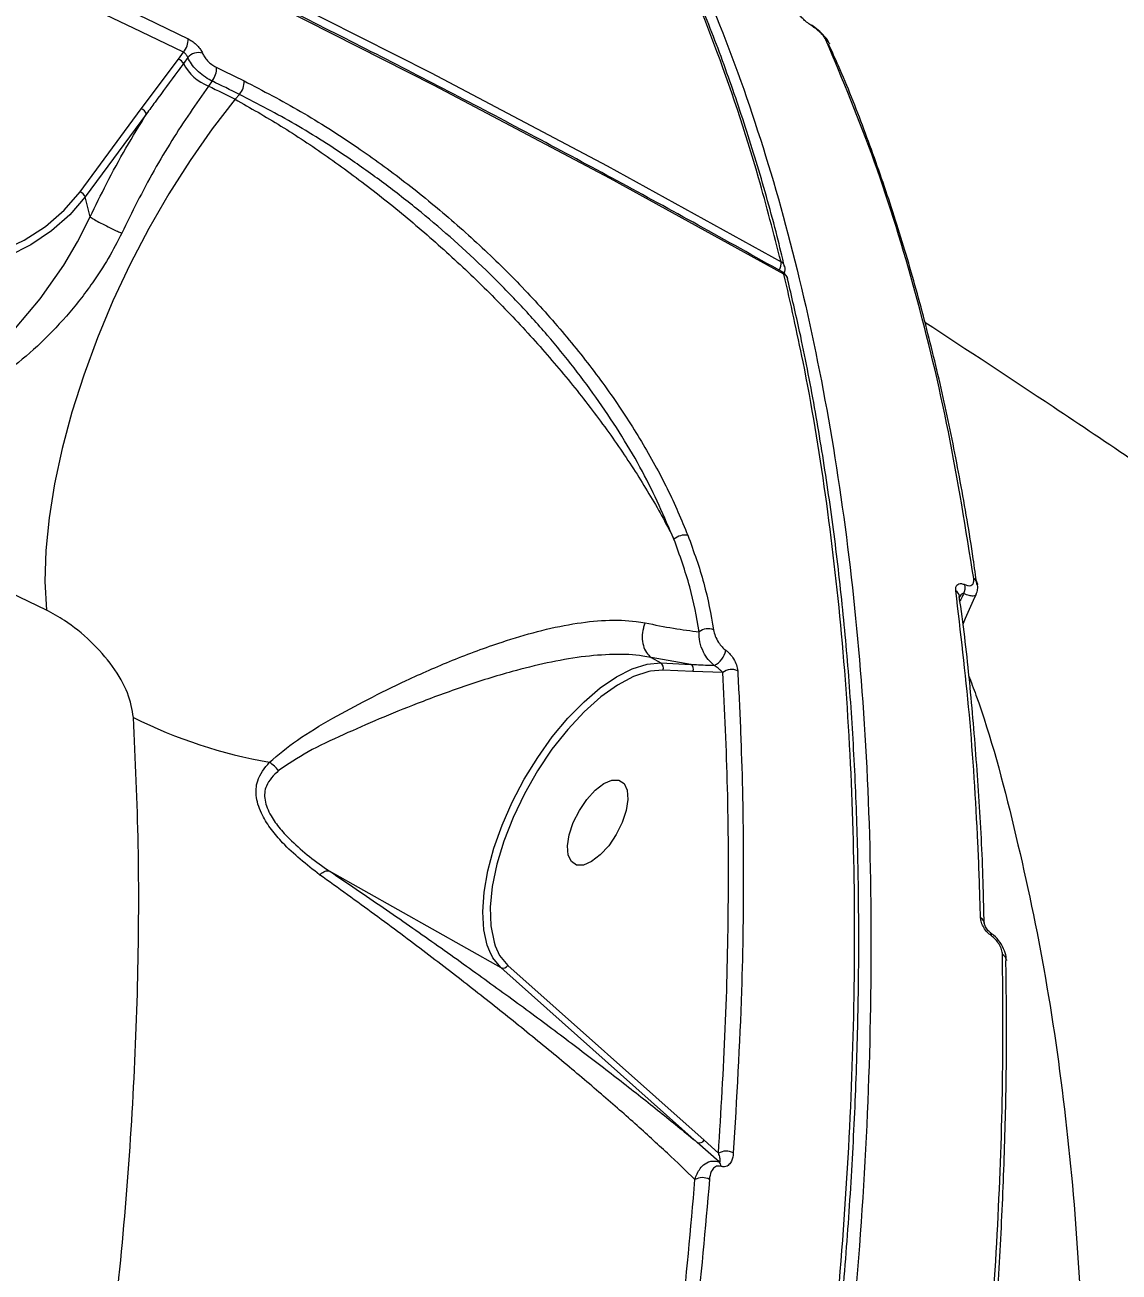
# Model space of a CAD drawing. Header units: millimetres. Extents: x -8422 to 28150, y -6982 to 5510.
# Drawn here: x 22703.4 to 22806.7, y 1606.3 to 1724 of the extents above; entities that cross this region are included whole.
import ezdxf

# ---------------------------------------------------------------- set-up
doc = ezdxf.new("R2010")
doc.units = ezdxf.units.MM
for name, color, linetype in [('DIKOM_ОБЪЕКТ', 7, 'Continuous'), ('DIKOM_РАЗМЕР_ЗОНА', 7, 'Continuous'), ('DIKOM_РАЗМЕР_ОБЪЕКТА', 7, 'Continuous')]:
    doc.layers.add(name, color=color, linetype=linetype)
doc.styles.add('style1', font='arial.ttf', dxfattribs={"width": 0.8})
doc.dimstyles.new('1-50', dxfattribs={"dimtxt": 300, "dimasz": 200, "dimexe": 100, "dimexo": 0, "dimgap": 100, "dimtad": 1, "dimdec": 0, "dimtxsty": 'style1', "dimcen": 0, "dimclrd": 7, "dimclre": 7, "dimadec": 1, "dimazin": 2, "dimtfac": 1, "dimtdec": 0, "dimtmove": 1, "dimatfit": 3, "dimfxl": 0, "dimlwd": 25, "dimlwe": 18, "dimarcsym": 0})

# ---------------------------------------------------------------- blocks, each defined once
blk = doc.blocks.new('*D15')
at = {"layer": 'Defpoints', "color": 0, "transparency": 16777216}
for p in [(19380.28, 3651.45), (27070.13, 3651.45), (15204.41, -3115.19)]:
    blk.add_point(p, dxfattribs=at)
at = {"layer": 'DIKOM_РАЗМЕР_ОБЪЕКТА', "color": 7, "lineweight": 18, "transparency": 16777216}
for p, q in [((19380.28, 3651.45), (27170.13, 3651.45)), ((15204.41, -3115.19), (27170.13, -3115.19))]:
    blk.add_line(p, q, dxfattribs=at)
at = {"layer": 'DIKOM_РАЗМЕР_ОБЪЕКТА', "color": 7, "lineweight": 25, "transparency": 16777216}
blk.add_line((27070.13, -2915.19), (27070.13, 3451.45), dxfattribs=at)
at = {"layer": 'DIKOM_РАЗМЕР_ОБЪЕКТА', "color": 7, "transparency": 16777216}
for points in [[(27036.8, 3451.45), (27103.47, 3451.45), (27070.13, 3651.45)], [(27036.8, -2915.19), (27103.47, -2915.19), (27070.13, -3115.19)]]:
    blk.add_solid(points, dxfattribs=at)
at = {"layer": 'DIKOM_РАЗМЕР_ОБЪЕКТА', "color": 0, "transparency": 16777216, "insert": (26816.96, -135.25), "char_height": 300, "attachment_point": 5, "rotation": 90, "style": 'style1'}
blk.add_mtext('6750', dxfattribs=at)
blk = doc.blocks.new('*D14')
at = {"layer": 'Defpoints', "color": 0, "transparency": 16777216}
for p in [(20684.73, 5148.63), (28049.7, 5148.63), (14575.76, -5055.5)]:
    blk.add_point(p, dxfattribs=at)
at = {"layer": 'DIKOM_РАЗМЕР_ЗОНА', "color": 7, "lineweight": 18, "transparency": 16777216}
for p, q in [((20684.73, 5148.63), (28149.7, 5148.63)), ((14575.76, -5055.5), (28149.7, -5055.5))]:
    blk.add_line(p, q, dxfattribs=at)
at = {"layer": 'DIKOM_РАЗМЕР_ЗОНА', "color": 7, "lineweight": 25, "transparency": 16777216}
blk.add_line((28049.7, -4855.5), (28049.7, 4948.63), dxfattribs=at)
at = {"layer": 'DIKOM_РАЗМЕР_ЗОНА', "color": 7, "transparency": 16777216}
for points in [[(28016.36, 4948.63), (28083.03, 4948.63), (28049.7, 5148.63)], [(28016.36, -4855.5), (28083.03, -4855.5), (28049.7, -5055.5)]]:
    blk.add_solid(points, dxfattribs=at)
at = {"layer": 'DIKOM_РАЗМЕР_ЗОНА', "color": 0, "transparency": 16777216, "insert": (27796.52, -63.59), "char_height": 300, "attachment_point": 5, "rotation": 90, "style": 'style1'}
blk.add_mtext('10200', dxfattribs=at)
blk = doc.blocks.new('*D13')
at = {"layer": 'Defpoints', "color": 0, "transparency": 16777216}
for p in [(10490, 1785.06), (25983.09, 460.53), (10490, -6882.5)]:
    blk.add_point(p, dxfattribs=at)
at = {"layer": 'DIKOM_РАЗМЕР_ЗОНА', "color": 7, "lineweight": 18, "transparency": 16777216}
for p, q in [((10490, 1785.06), (10490, -6982.5)), ((25983.09, 460.53), (25983.09, -6982.5))]:
    blk.add_line(p, q, dxfattribs=at)
at = {"layer": 'DIKOM_РАЗМЕР_ЗОНА', "color": 7, "lineweight": 25, "transparency": 16777216}
blk.add_line((25783.09, -6882.5), (10690, -6882.5), dxfattribs=at)
at = {"layer": 'DIKOM_РАЗМЕР_ЗОНА', "color": 7, "transparency": 16777216}
for points in [[(10690, -6849.17), (10690, -6915.83), (10490, -6882.5)], [(25783.09, -6849.17), (25783.09, -6915.83), (25983.09, -6882.5)]]:
    blk.add_solid(points, dxfattribs=at)
at = {"layer": 'DIKOM_РАЗМЕР_ЗОНА', "color": 0, "transparency": 16777216, "insert": (18236.55, -6629.33), "char_height": 300, "attachment_point": 5, "style": 'style1'}
blk.add_mtext('15500', dxfattribs=at)

msp = doc.modelspace()

# ---------------------------------------------------------------- linework, layer by layer
at = {"layer": 'DIKOM_ОБЪЕКТ', "color": 7, "linetype": 'Continuous', "lineweight": 15}
for p, q in [((22777.62, 1723.97), (22777.61, 1723.98)), ((22714.4, 1716.06), (22717.91, 1720.75)), ((22717.91, 1720.75), (22718.38, 1721.4)), ((22718.79, 1720.89), (22718.38, 1720.33)), ((22721.08, 1718.69), (22720.73, 1718.21)), ((22723.25, 1716.97), (22723.66, 1717.42)), ((22708.62, 1708.22), (22714.4, 1716.06)), ((22714.89, 1715.59), (22709.11, 1707.75)), ((22709.56, 1705.86), (22709.11, 1707.75)), ((22793.3, 1671.24), (22793.3, 1671.18)), ((22791.61, 1670.06), (22791.61, 1670.05)), ((22762.52, 1664.28), (22762.51, 1664.28)), ((22762.52, 1664.28), (22763.42, 1663.77)), ((22766.25, 1663.64), (22762.52, 1664.28)), ((22763.61, 1663.1), (22762.45, 1663.01)), ((22763.42, 1663.77), (22766.25, 1663.64)), ((22766.45, 1662.97), (22763.61, 1663.1)), ((22769.27, 1662.88), (22766.45, 1662.97)), ((22732.13, 1644.15), (22748.32, 1635.02)), ((22794.56, 1638.29), (22794.55, 1638.29)), ((22766.85, 1618.53), (22748.32, 1635.02)), ((22748.97, 1635.23), (22767.5, 1618.73)), ((22796.02, 1635.74), (22796.02, 1635.69)), ((22768.91, 1616.68), (22766.85, 1618.53)), ((22767.5, 1618.73), (22768.86, 1617.5))]:
    msp.add_line(p, q, dxfattribs=at)
at = {"layer": 'DIKOM_ОБЪЕКТ', "color": 7, "linetype": 'Continuous', "lineweight": 15, "flags": 128}
for points in [[(22391, 1835.43), (22410.8, 1831.85), (22430.49, 1827.98), (22450.05, 1823.82), (22469.48, 1819.38), (22488.78, 1814.65), (22507.94, 1809.63), (22526.96, 1804.34), (22545.82, 1798.76), (22564.53, 1792.91), (22583.07, 1786.78), (22601.45, 1780.37), (22619.65, 1773.69), (22637.67, 1766.74), (22655.51, 1759.52), (22673.16, 1752.03), (22690.61, 1744.28), (22707.86, 1736.26), (22724.91, 1727.99), (22741.74, 1719.46), (22758.36, 1710.67), (22774.76, 1701.63)], [(22775.04, 1700.45), (22758.65, 1709.49), (22742.03, 1718.27), (22725.19, 1726.81), (22708.15, 1735.08), (22690.9, 1743.1), (22673.44, 1750.85), (22655.8, 1758.34), (22637.96, 1765.56), (22619.94, 1772.51), (22601.73, 1779.19), (22583.36, 1785.6), (22564.81, 1791.73), (22546.11, 1797.58), (22527.24, 1803.16), (22508.23, 1808.45), (22489.07, 1813.47), (22469.77, 1818.2), (22450.33, 1822.64), (22430.77, 1826.8), (22411.09, 1830.67), (22391.29, 1834.25)], [(22705.44, 1668.76), (22688.51, 1676.9), (22671.37, 1684.78), (22654.03, 1692.4), (22636.5, 1699.74), (22618.77, 1706.81), (22600.86, 1713.61), (22582.77, 1720.13), (22564.5, 1726.37), (22546.06, 1732.33), (22527.46, 1738.01), (22508.71, 1743.41), (22489.8, 1748.52), (22470.75, 1753.34), (22451.56, 1757.87), (22432.23, 1762.12), (22412.78, 1766.07), (22393.21, 1769.73)], [(22686.38, 1737.79), (22690.47, 1735.95), (22694.56, 1734.1), (22698.63, 1732.23), (22702.69, 1730.35), (22706.73, 1728.45), (22710.77, 1726.54), (22714.8, 1724.61), (22718.81, 1722.67)], [(22718.38, 1721.4), (22714.37, 1723.33), (22710.35, 1725.26), (22706.31, 1727.17), (22702.27, 1729.07), (22698.21, 1730.95), (22694.14, 1732.81), (22690.06, 1734.67), (22685.97, 1736.5)], [(22777.67, 1723.88), (22777.64, 1723.95), (22777.62, 1723.97)], [(22779.31, 1722.23), (22779.32, 1722.22), (22779.33, 1722.19)], [(22721.52, 1719.96), (22721.84, 1719.8), (22722.16, 1719.64), (22722.48, 1719.48), (22722.81, 1719.33), (22723.13, 1719.17), (22723.45, 1719.01), (22723.78, 1718.85), (22724.1, 1718.69)], [(22720.73, 1718.21), (22721.04, 1718.06), (22721.36, 1717.9), (22721.68, 1717.75), (22721.99, 1717.59), (22722.31, 1717.44), (22722.62, 1717.28), (22722.94, 1717.13), (22723.25, 1716.97)], [(22723.66, 1717.42), (22723.34, 1717.58), (22723.02, 1717.74), (22722.7, 1717.9), (22722.37, 1718.06), (22722.05, 1718.21), (22721.73, 1718.37), (22721.4, 1718.53), (22721.08, 1718.69)], [(22723.25, 1716.97), (22721.09, 1714.18), (22719, 1711.2), (22717, 1708.05), (22715.11, 1704.77), (22713.34, 1701.39), (22711.72, 1697.94), (22710.25, 1694.44), (22708.96, 1690.93), (22707.84, 1687.45), (22706.92, 1684.02), (22706.2, 1680.68), (22705.69, 1677.45), (22705.39, 1674.37), (22705.31, 1671.47), (22705.44, 1668.76)], [(22709.11, 1707.75), (22707.66, 1706.06), (22705.94, 1704.55), (22703.99, 1703.24), (22701.86, 1702.15), (22699.59, 1701.32), (22697.22, 1700.76), (22694.82, 1700.48), (22692.43, 1700.48), (22690.1, 1700.78), (22687.89, 1701.36), (22685.84, 1702.21), (22684, 1703.31), (22682.41, 1704.63), (22681.09, 1706.16), (22680.4, 1707.25)], [(22680.52, 1708.25), (22680.67, 1707.94), (22681.78, 1706.25), (22683.22, 1704.75), (22684.94, 1703.48), (22686.92, 1702.46), (22689.1, 1701.72), (22691.43, 1701.28), (22693.86, 1701.14), (22696.32, 1701.32), (22698.76, 1701.81), (22701.11, 1702.6), (22703.33, 1703.66), (22705.35, 1704.97), (22707.13, 1706.51), (22708.62, 1708.22)], [(22681.3, 1702.06), (22682.46, 1698.22), (22683.7, 1695.55), (22685.3, 1693.01), (22686.41, 1691.7), (22687.7, 1690.54), (22689.71, 1689.41), (22690.29, 1689.22), (22692.88, 1689.06), (22695.15, 1689.7), (22697.34, 1690.87), (22699.96, 1692.86), (22702.52, 1695.36), (22704.86, 1698.13), (22707.09, 1701.32), (22708.39, 1703.52), (22709.57, 1705.86), (22709.57, 1705.86), (22709.57, 1705.86)], [(22747.27, 1636.53), (22747.03, 1637.15), (22746.71, 1638.6), (22746.61, 1640.28), (22746.74, 1642.15), (22747.09, 1644.16), (22747.66, 1646.28), (22748.44, 1648.46), (22749.4, 1650.64), (22750.53, 1652.79), (22751.8, 1654.85), (22753.18, 1656.79), (22754.65, 1658.55), (22756.17, 1660.11), (22757.71, 1661.42), (22759.24, 1662.46), (22760.72, 1663.21), (22762.13, 1663.65), (22763.42, 1663.77)], [(22762.45, 1663.01), (22762.28, 1662.97), (22760.84, 1662.5), (22759.32, 1661.69), (22757.75, 1660.56), (22756.17, 1659.16), (22754.63, 1657.49), (22753.15, 1655.62), (22751.78, 1653.58), (22750.55, 1651.42), (22749.48, 1649.2), (22748.6, 1646.96), (22747.94, 1644.77), (22747.51, 1642.67), (22747.32, 1640.71), (22747.38, 1638.95), (22747.68, 1637.43), (22747.8, 1637.07)], [(22760.25, 1651.77), (22760.32, 1650.9), (22760.15, 1649.85), (22759.77, 1648.71), (22759.2, 1647.57), (22758.5, 1646.52), (22757.7, 1645.65), (22756.89, 1645.02), (22756.13, 1644.7), (22755.47, 1644.7), (22754.98, 1645.02), (22754.68, 1645.64), (22754.62, 1646.51), (22754.78, 1647.56), (22755.16, 1648.7), (22755.73, 1649.84), (22756.44, 1650.89), (22757.23, 1651.76), (22758.04, 1652.39), (22758.8, 1652.71), (22759.46, 1652.71), (22759.95, 1652.39), (22760.25, 1651.77)], [(22747.8, 1637.07), (22748.21, 1636.18), (22748.97, 1635.23)], [(22748.32, 1635.02), (22747.57, 1635.94), (22747.27, 1636.53)]]:
    msp.add_lwpolyline(points, dxfattribs=at)
at = {"layer": 'DIKOM_ОБЪЕКТ', "color": 7, "linetype": 'Continuous', "lineweight": 15}
for centre, radius, start, end in [((22717.01, 1722.57), 1.8, 319.3846, 3.1756), ((22778.64, 1721.92), 0.743, 24.2475, 60.8534), ((22717.54, 1719.87), 0.953, 28.6166, 67.4202), ((22719.8, 1720.07), 1.3, 73.6188, 140.7357), ((22722.56, 1722.61), 4.77, 208.61, 247.4088), ((22719.71, 1719.87), 1.8, 319.2586, 2.9444), ((22722.3, 1718.6), 1.8, 319.1171, 2.9004), ((22714.08, 1715.25), 0.877, 22.9266, 68.6401), ((22708.3, 1707.4), 0.877, 22.9165, 68.6431), ((22773.41, 1701.48), 1.36, 330.9488, 6.3176), ((22774.43, 1701.01), 0.703, 13.5072, 62.3376), ((22774.43, 1699.77), 1, 13.4225, 60.6312), ((22774.77, 1700.41), 0.276, 8.9527, 58.197), ((22774.14, 1700.95), 1, 335.8923, 13.766), ((22774.72, 1699.83), 0.702, 13.3567, 62.3727), ((22765.69, 1674.31), 1.53, 79.5091, 132.3411), ((22790.82, 1670.9), 1.32, 333.5218, 11.2414), ((22792.64, 1671.13), 0.67, 9.6062, 63.3697), ((22790.95, 1669.97), 0.666, 8.1185, 63.5568), ((22767.87, 1665.67), 1.33, 66.4404, 128.6779), ((22767.45, 1665.47), 2.18, 297.5816, 346.3344), ((22763.13, 1663.32), 0.531, 335.2107, 57.0095), ((22765.97, 1663.2), 0.531, 335.2518, 56.9711), ((22770.08, 1661.89), 1.27, 62.4685, 129.424), ((22734.39, 1700.04), 46.31, 243.4136, 260.1722), ((22724.63, 1651.53), 3.42, 37.2936, 57.2031), ((22793.32, 1639.15), 0.634, 4.5016, 65.1976), ((22794.36, 1638.11), 0.263, 340.2385, 42.0785), ((22795.39, 1635.69), 0.634, 4.3642, 65.1951), ((22748.54, 1635.48), 0.5, 244.3511, 330.4764), ((22767.07, 1618.98), 0.5, 244.3575, 330.47), ((22769.59, 1616.32), 1.39, 61.3068, 121.7309), ((22768.5, 1616.23), 0.615, 2.7641, 47.5481), ((22767.33, 1613.79), 1.41, 61.5298, 119.3003)]:
    msp.add_arc(centre, radius, start, end, dxfattribs=at)
for points, knots in [([(22774.92, 1700.64), (22772.26, 1702.13), (22764.55, 1706.44), (22751.64, 1713.42), (22736.12, 1721.49), (22720.43, 1729.34), (22704.55, 1736.97), (22688.49, 1744.37), (22672.27, 1751.55), (22655.87, 1758.5), (22639.31, 1765.21), (22622.59, 1771.7), (22605.72, 1777.95), (22588.69, 1783.97), (22571.52, 1789.75), (22554.21, 1795.29), (22536.76, 1800.59), (22519.17, 1805.65), (22501.46, 1810.47), (22483.62, 1815.04), (22465.67, 1819.37), (22447.6, 1823.45), (22429.42, 1827.29), (22411.14, 1830.88), (22392.75, 1834.21), (22374.27, 1837.3), (22355.7, 1840.14), (22337.05, 1842.72), (22318.31, 1845.06), (22299.5, 1847.14), (22280.62, 1848.96), (22261.67, 1850.54), (22242.66, 1851.86), (22223.59, 1852.92), (22205.41, 1853.7), (22193.58, 1854.03), (22188.13, 1854.18)], [0, 0, 0, 0, 0.015772, 0.04573, 0.075687, 0.105645, 0.135603, 0.165562, 0.19552, 0.225478, 0.255436, 0.285395, 0.315354, 0.345312, 0.375271, 0.40523, 0.435188, 0.465147, 0.495106, 0.525065, 0.555024, 0.584983, 0.614942, 0.644901, 0.67486, 0.704819, 0.734779, 0.764738, 0.794697, 0.824656, 0.854615, 0.884574, 0.914534, 0.944493, 0.974452, 1, 1, 1, 1]), ([(22774.76, 1701.63), (22774.07, 1704.29), (22772.22, 1711.45), (22768.55, 1722.37), (22763.59, 1734.15), (22757.71, 1744.94), (22753.27, 1752.06), (22750.55, 1755.29), (22750.33, 1755.55)], [0, 0, 0, 0, 0.12525, 0.337443, 0.549799, 0.761991, 0.980348, 1, 1, 1, 1]), ([(22775.09, 1701.16), (22774.86, 1702.12), (22774.09, 1705.38), (22772.56, 1710.7), (22770.52, 1717.13), (22768.27, 1723.3), (22765.85, 1729.22), (22763.24, 1734.88), (22760.46, 1740.28), (22757.49, 1745.44), (22754.33, 1750.33), (22752.03, 1753.64), (22750.73, 1755.26), (22750.61, 1755.41)], [0, 0, 0, 0, 0.044217, 0.150287, 0.256377, 0.362011, 0.467133, 0.571857, 0.676297, 0.780568, 0.884784, 0.989052, 1, 1, 1, 1]), ([(22751.28, 1755.31), (22752.4, 1753.91), (22755.81, 1749.66), (22760.82, 1741.44), (22766.32, 1730.68), (22771.09, 1718.83), (22775.11, 1706.03), (22778.35, 1692.3), (22780.81, 1677.67), (22782.47, 1662.08), (22783.3, 1645.55), (22783.27, 1628.11), (22782.39, 1610.15), (22780.67, 1591.74), (22778.17, 1572.97), (22774.83, 1553.52), (22770.63, 1533.44), (22765.56, 1512.78), (22760.14, 1493.27), (22756.14, 1480.58), (22754.36, 1474.97)], [0, 0, 0, 0, 0.027136, 0.082538, 0.139429, 0.196364, 0.253256, 0.310727, 0.368242, 0.425713, 0.484853, 0.544042, 0.603182, 0.660654, 0.718169, 0.77564, 0.83478, 0.893969, 0.953109, 1, 1, 1, 1]), ([(22777.67, 1723.88), (22777.64, 1723.9), (22777.48, 1724.01), (22777.17, 1724.24), (22776.8, 1724.57), (22776.5, 1724.91), (22776.4, 1725.09), (22776.35, 1725.18)], [0, 0, 0, 0, 0.053507, 0.289788, 0.526398, 0.763116, 1, 1, 1, 1]), ([(22779.3, 1722.22), (22779.29, 1722.26), (22779.22, 1722.47), (22778.94, 1722.82), (22778.45, 1723.35), (22777.95, 1723.77), (22777.67, 1723.93), (22777.61, 1723.96)], [0, 0, 0, 0, 0.047939, 0.306293, 0.607577, 0.919322, 1, 1, 1, 1]), ([(22779, 1722.57), (22778.95, 1722.66), (22778.85, 1722.85), (22778.55, 1723.19), (22778.18, 1723.52), (22777.87, 1723.75), (22777.7, 1723.86), (22777.67, 1723.88)], [0, 0, 0, 0, 0.236393, 0.472612, 0.709144, 0.945876, 1, 1, 1, 1]), ([(22718.81, 1722.67), (22718.83, 1722.66), (22718.99, 1722.58), (22719.29, 1722.39), (22719.68, 1722.05), (22720, 1721.67), (22720.11, 1721.43), (22720.17, 1721.32)], [0, 0, 0, 0, 0.037266, 0.277926, 0.518552, 0.759243, 1, 1, 1, 1]), ([(22792.94, 1671.73), (22792.2, 1676.39), (22790.71, 1685.73), (22787.54, 1698.8), (22783.74, 1711.22), (22780.58, 1718.79), (22779, 1722.57)], [0, 0, 0, 0, 0.248596, 0.497193, 0.748596, 1, 1, 1, 1]), ([(22793.24, 1671.18), (22793.13, 1671.99), (22792.68, 1675.3), (22791.7, 1680.91), (22790.29, 1688), (22788.66, 1694.86), (22786.84, 1701.52), (22784.82, 1707.96), (22782.61, 1714.16), (22780.75, 1718.89), (22779.57, 1721.48), (22779.25, 1722.16)], [0, 0, 0, 0, 0.042271, 0.172265, 0.302373, 0.432566, 0.56281, 0.693068, 0.823301, 0.953473, 1, 1, 1, 1]), ([(22718.79, 1720.89), (22718.77, 1720.93), (22718.74, 1721.02), (22718.65, 1721.16), (22718.53, 1721.29), (22718.44, 1721.36), (22718.39, 1721.39), (22718.38, 1721.4)], [0, 0, 0, 0, 0.240307, 0.481118, 0.722377, 0.962978, 1, 1, 1, 1]), ([(22721.08, 1718.69), (22721.04, 1718.71), (22720.78, 1718.83), (22720.27, 1719.15), (22719.62, 1719.7), (22719.08, 1720.31), (22718.89, 1720.7), (22718.79, 1720.89)], [0, 0, 0, 0, 0.037214, 0.278095, 0.518844, 0.759381, 1, 1, 1, 1]), ([(22720.17, 1721.32), (22720.22, 1721.2), (22720.33, 1720.96), (22720.65, 1720.58), (22721.03, 1720.24), (22721.34, 1720.05), (22721.49, 1719.97), (22721.52, 1719.96)], [0, 0, 0, 0, 0.240701, 0.48133, 0.722062, 0.96279, 1, 1, 1, 1]), ([(22718.38, 1720.33), (22718.2, 1720.09), (22717.31, 1718.88), (22716.13, 1717.31), (22715.16, 1715.96), (22714.89, 1715.59)], [0, 0, 0, 0, 0.153659, 0.768298, 1, 1, 1, 1]), ([(22720.73, 1718.21), (22719.57, 1716.54), (22717.21, 1713.15), (22714.51, 1708.34), (22713.04, 1705.31), (22712.56, 1704.33)], [0, 0, 0, 0, 0.39587, 0.80322, 1, 1, 1, 1]), ([(22724.1, 1718.69), (22725.88, 1717.77), (22729.43, 1715.92), (22734.53, 1712.66), (22739.3, 1709.2), (22743.69, 1705.61), (22747.89, 1701.76), (22751.84, 1697.7), (22755.49, 1693.46), (22758.79, 1689.1), (22761.65, 1684.67), (22764.12, 1680.22), (22765.36, 1677.28), (22765.97, 1675.82)], [0, 0, 0, 0, 0.102185, 0.20437, 0.292492, 0.380893, 0.469014, 0.557403, 0.646077, 0.734467, 0.822883, 0.911581, 1, 1, 1, 1]), ([(22764.66, 1675.44), (22763.74, 1677.57), (22762.35, 1680.8), (22759.78, 1685.16), (22756.93, 1689.49), (22753.61, 1693.75), (22749.93, 1697.84), (22746.03, 1701.79), (22741.85, 1705.51), (22737.5, 1708.91), (22733.55, 1711.74), (22728.91, 1714.7), (22725.42, 1716.51), (22723.66, 1717.42)], [0, 0, 0, 0, 0.130742, 0.198063, 0.265386, 0.396116, 0.463449, 0.530783, 0.661197, 0.728347, 0.795493, 0.896889, 1, 1, 1, 1]), ([(22723.25, 1716.97), (22724.69, 1716.15), (22727.57, 1714.51), (22731.95, 1711.6), (22736.31, 1708.38), (22740.6, 1704.88), (22744.77, 1701.15), (22748.76, 1697.21), (22752.52, 1693.12), (22755.99, 1688.94), (22759.13, 1684.72), (22761.89, 1680.52), (22763.66, 1677.43), (22764.5, 1675.76), (22764.66, 1675.44)], [0, 0, 0, 0, 0.087442, 0.174886, 0.263314, 0.352018, 0.440446, 0.52975, 0.619338, 0.708642, 0.798551, 0.88875, 0.978659, 1, 1, 1, 1]), ([(22709.56, 1705.86), (22710.08, 1706.91), (22711.16, 1709.12), (22712.93, 1712.38), (22714.24, 1714.52), (22714.89, 1715.59)], [0, 0, 0, 0, 0.309348, 0.653218, 1, 1, 1, 1]), ([(22712.56, 1704.33), (22712.14, 1703.53), (22711.31, 1701.91), (22709.57, 1699.25), (22707.34, 1696.41), (22704.61, 1693.6), (22701.7, 1691.19), (22698.88, 1689.41), (22696.13, 1688.25), (22693.43, 1687.7), (22690.96, 1687.94), (22688.93, 1688.74), (22687.43, 1689.66), (22686, 1690.87), (22684.44, 1692.6), (22682.86, 1694.91), (22681.18, 1698.24), (22679.82, 1702.35), (22679.04, 1706.9), (22679.18, 1709.89), (22679.24, 1711.24)], [0, 0, 0, 0, 0.044631, 0.090185, 0.157888, 0.227689, 0.297609, 0.369116, 0.424258, 0.480815, 0.540815, 0.57086, 0.601959, 0.634084, 0.66704, 0.719262, 0.772775, 0.851718, 0.932988, 1, 1, 1, 1]), ([(22709.57, 1705.86), (22709.57, 1705.86), (22709.57, 1705.86), (22709.56, 1705.86), (22709.56, 1705.86)], [0, 0, 0, 0, 0.800896, 1, 1, 1, 1]), ([(22709.57, 1705.86), (22709.69, 1705.78), (22709.93, 1705.63), (22710.55, 1705.29), (22711.28, 1704.92), (22711.93, 1704.61), (22712.35, 1704.42), (22712.52, 1704.34), (22712.56, 1704.33)], [0, 0, 0, 0, 0.212337, 0.424691, 0.637029, 0.849352, 0.965495, 1, 1, 1, 1]), ([(22437.81, 1058.35), (22440.6, 1059.75), (22448.11, 1063.52), (22460.53, 1070.55), (22475.06, 1079.7), (22489.87, 1089.98), (22504.9, 1101.4), (22520.1, 1113.94), (22535.14, 1127.34), (22549.98, 1141.52), (22564.57, 1156.4), (22579.15, 1172.22), (22593.66, 1188.97), (22608.06, 1206.62), (22622.02, 1224.77), (22635.51, 1243.35), (22648.51, 1262.27), (22661.22, 1281.85), (22673.58, 1302.05), (22685.55, 1322.81), (22696.86, 1343.67), (22707.49, 1364.55), (22717.43, 1385.39), (22726.83, 1406.52), (22735.66, 1427.89), (22743.85, 1449.41), (22751.23, 1470.63), (22757.79, 1491.46), (22763.55, 1511.87), (22768.59, 1532.17), (22772.88, 1552.29), (22776.37, 1572.16), (22778.87, 1590.53), (22780.53, 1607.42), (22781.48, 1622.91), (22781.81, 1637.97), (22781.51, 1652.54), (22780.59, 1666.49), (22779.05, 1679.73), (22777.18, 1691), (22775.66, 1697.71), (22775.04, 1700.45)], [0, 0, 0, 0, 0.015652, 0.042168, 0.068704, 0.09522, 0.122506, 0.149815, 0.177101, 0.203617, 0.230153, 0.256669, 0.283955, 0.311263, 0.338549, 0.365065, 0.391601, 0.418117, 0.445403, 0.472712, 0.499998, 0.526513, 0.55305, 0.579566, 0.606852, 0.63416, 0.661446, 0.687962, 0.714498, 0.741014, 0.7683, 0.795608, 0.822894, 0.845972, 0.869077, 0.892183, 0.915507, 0.938831, 0.961564, 0.984349, 1, 1, 1, 1]), ([(22438.44, 1058.33), (22439.41, 1058.8), (22442.72, 1060.4), (22448.46, 1063.42), (22455.62, 1067.37), (22462.81, 1071.6), (22470.01, 1076.05), (22477.21, 1080.75), (22484.43, 1085.69), (22491.66, 1090.87), (22498.9, 1096.29), (22506.17, 1101.96), (22513.45, 1107.88), (22520.76, 1114.04), (22528.1, 1120.45), (22535.45, 1127.11), (22542.79, 1133.99), (22550.1, 1141.07), (22557.35, 1148.32), (22564.54, 1155.75), (22571.68, 1163.35), (22578.76, 1171.13), (22585.79, 1179.09), (22592.77, 1187.23), (22599.71, 1195.56), (22606.6, 1204.07), (22613.44, 1212.77), (22620.24, 1221.66), (22626.98, 1230.72), (22633.63, 1239.9), (22640.16, 1249.18), (22646.58, 1258.54), (22652.87, 1267.99), (22659.05, 1277.54), (22665.11, 1287.18), (22671.07, 1296.92), (22676.91, 1306.76), (22682.65, 1316.71), (22688.28, 1326.76), (22693.81, 1336.93), (22699.22, 1347.18), (22704.49, 1357.48), (22709.6, 1367.79), (22714.55, 1378.1), (22719.33, 1388.39), (22723.94, 1398.69), (22728.39, 1408.98), (22732.68, 1419.28), (22736.82, 1429.58), (22740.79, 1439.9), (22744.61, 1450.22), (22748.27, 1460.57), (22751.77, 1470.91), (22755.1, 1481.23), (22758.24, 1491.47), (22761.18, 1501.61), (22763.93, 1511.65), (22766.48, 1521.59), (22768.84, 1531.44), (22771.01, 1541.19), (22772.99, 1550.86), (22774.78, 1560.44), (22776.38, 1569.94), (22777.78, 1579.36), (22779, 1588.69), (22780.02, 1597.91), (22780.85, 1606.99), (22781.47, 1615.88), (22781.88, 1624.59), (22782.1, 1633.12), (22782.11, 1641.46), (22781.92, 1649.64), (22781.53, 1657.63), (22780.94, 1665.46), (22780.15, 1673.12), (22779.15, 1680.61), (22777.95, 1687.93), (22776.7, 1694.41), (22775.77, 1698.34), (22775.38, 1699.98)], [0, 0, 0, 0, 0.005419, 0.018692, 0.031968, 0.045174, 0.058319, 0.071419, 0.084487, 0.09754, 0.110591, 0.123654, 0.136739, 0.149864, 0.163041, 0.176287, 0.189562, 0.202784, 0.215941, 0.229048, 0.242119, 0.255169, 0.268214, 0.281267, 0.294339, 0.307445, 0.320599, 0.333818, 0.347091, 0.360338, 0.37351, 0.386627, 0.399705, 0.412757, 0.4258, 0.438848, 0.45191, 0.465003, 0.47814, 0.491336, 0.5046, 0.517862, 0.531053, 0.544185, 0.557274, 0.570332, 0.583377, 0.596422, 0.60948, 0.622562, 0.635685, 0.648864, 0.662112, 0.675378, 0.688593, 0.701744, 0.714847, 0.727917, 0.740968, 0.754015, 0.767071, 0.780149, 0.793262, 0.806426, 0.819656, 0.832932, 0.846178, 0.859353, 0.872476, 0.88556, 0.898622, 0.911675, 0.924735, 0.937811, 0.950918, 0.96407, 0.977284, 0.990559, 1, 1, 1, 1]), ([(23075.23, 1459.25), (23071.08, 1463.45), (23062.45, 1472.17), (23049.2, 1485.24), (23035.5, 1498.48), (23021.67, 1511.58), (23007.72, 1524.52), (22993.65, 1537.31), (22979.46, 1549.94), (22965.14, 1562.4), (22950.72, 1574.7), (22936.17, 1586.84), (22921.52, 1598.8), (22906.75, 1610.59), (22891.88, 1622.2), (22876.89, 1633.63), (22861.81, 1644.88), (22846.61, 1655.94), (22831.32, 1666.81), (22815.93, 1677.48), (22801.6, 1687.2), (22792.37, 1693.26), (22788.33, 1695.91)], [0, 0, 0, 0, 0.046693, 0.097008, 0.14735, 0.197724, 0.248133, 0.298584, 0.349079, 0.399623, 0.45022, 0.500876, 0.551594, 0.602378, 0.653231, 0.70416, 0.755167, 0.806255, 0.857429, 0.908691, 0.960046, 1, 1, 1, 1]), ([(22767.04, 1666.71), (22766.79, 1668.12), (22766.28, 1670.95), (22765.2, 1673.94), (22764.66, 1675.44)], [0, 0, 0, 0, 0.496483, 1, 1, 1, 1]), ([(22765.97, 1675.82), (22766.52, 1674.3), (22767.62, 1671.25), (22768.14, 1668.35), (22768.4, 1666.89)], [0, 0, 0, 0, 0.496491, 1, 1, 1, 1]), ([(22791.25, 1670.57), (22791.24, 1670.66), (22791.23, 1670.87), (22791.32, 1671.11), (22791.52, 1671.25), (22791.78, 1671.29), (22792, 1671.2), (22792.11, 1671.16)], [0, 0, 0, 0, 0.18253, 0.423804, 0.627458, 0.813439, 1, 1, 1, 1]), ([(22792.11, 1671.16), (22792.22, 1671.12), (22792.44, 1671.04), (22792.69, 1671.07), (22792.87, 1671.21), (22792.96, 1671.44), (22792.94, 1671.64), (22792.94, 1671.73)], [0, 0, 0, 0, 0.188957, 0.377431, 0.579175, 0.81644, 1, 1, 1, 1]), ([(22793.18, 1670.26), (22793.23, 1670.41), (22793.35, 1670.73), (22793.31, 1671.06), (22793.29, 1671.24)], [0, 0, 0, 0, 0.457958, 1, 1, 1, 1]), ([(22793.59, 1639.72), (22793.57, 1640.2), (22793.51, 1642.57), (22793.26, 1649.05), (22792.63, 1658.98), (22791.71, 1666.7), (22791.25, 1670.57)], [0, 0, 0, 0, 0.044142, 0.220714, 0.610013, 1, 1, 1, 1]), ([(22792, 1670.32), (22791.98, 1670.32), (22791.93, 1670.32), (22791.83, 1670.29), (22791.72, 1670.2), (22791.62, 1670.07), (22791.58, 1669.97), (22791.57, 1669.95)], [0, 0, 0, 0, 0.131402, 0.227812, 0.509036, 0.872128, 1, 1, 1, 1]), ([(22793.93, 1639.18), (22793.9, 1640.33), (22793.83, 1644.24), (22793.49, 1650.72), (22792.9, 1658.58), (22792.27, 1665.03), (22791.76, 1668.78), (22791.58, 1670.05)], [0, 0, 0, 0, 0.106774, 0.361843, 0.616329, 0.869993, 1, 1, 1, 1]), ([(22791.61, 1670.06), (22791.61, 1670.07), (22791.61, 1670.1), (22791.61, 1670.09), (22791.61, 1670.08)], [0, 0, 0, 0, 0.378659, 1, 1, 1, 1]), ([(22792, 1670.32), (22791.93, 1670.18), (22791.81, 1669.94), (22791.69, 1669.7), (22791.64, 1669.61)], [0, 0, 0, 0, 0.596398, 1, 1, 1, 1]), ([(22791.94, 1667.37), (22792.01, 1667.58), (22792.38, 1668.56), (22792.83, 1669.5), (22793.19, 1670.25)], [0, 0, 0, 0, 0.211016, 1, 1, 1, 1]), ([(22793.15, 1670.27), (22793.15, 1670.23), (22793.13, 1670.12), (22792.91, 1670.07), (22792.53, 1670.1), (22792.18, 1670.24), (22792, 1670.32)], [0, 0, 0, 0, 0.123669, 0.419899, 0.706188, 1, 1, 1, 1]), ([(22713.66, 1658.63), (22713.53, 1659.38), (22713.27, 1660.91), (22711.77, 1663.48), (22709.68, 1665.86), (22707.45, 1667.67), (22706.01, 1668.45), (22705.44, 1668.76)], [0, 0, 0, 0, 0.209907, 0.422896, 0.638263, 0.85535, 1, 1, 1, 1]), ([(22726.49, 1654.41), (22727.32, 1655.11), (22729.03, 1656.55), (22732.29, 1658.47), (22735.75, 1660.35), (22739.53, 1662.21), (22743.79, 1664.08), (22747.99, 1665.65), (22751.82, 1666.79), (22755.12, 1667.51), (22758.28, 1667.86), (22760.51, 1667.8), (22761.66, 1667.6), (22761.94, 1667.55)], [0, 0, 0, 0, 0.105326, 0.214548, 0.310289, 0.408063, 0.519591, 0.635276, 0.718067, 0.803164, 0.886244, 0.972406, 1, 1, 1, 1]), ([(22761.94, 1667.55), (22761.92, 1667.51), (22761.85, 1667.35), (22761.72, 1666.91), (22761.63, 1666.21), (22761.74, 1665.4), (22762.03, 1664.71), (22762.35, 1664.42), (22762.51, 1664.28)], [0, 0, 0, 0, 0.034313, 0.136503, 0.352386, 0.568247, 0.784129, 1, 1, 1, 1]), ([(22761.94, 1667.55), (22762.85, 1667.37), (22764.67, 1667.01), (22766.25, 1666.81), (22767.04, 1666.71)], [0, 0, 0, 0, 0.497879, 1, 1, 1, 1]), ([(22768.46, 1663.54), (22768.27, 1663.71), (22767.87, 1664.06), (22767.38, 1664.84), (22767.05, 1665.78), (22767.04, 1666.4), (22767.04, 1666.71)], [0, 0, 0, 0, 0.214673, 0.434782, 0.718832, 1, 1, 1, 1]), ([(22768.4, 1666.89), (22768.44, 1666.7), (22768.52, 1666.33), (22768.82, 1665.76), (22769.17, 1665.28), (22769.44, 1665.06), (22769.57, 1664.95)], [0, 0, 0, 0, 0.297448, 0.58903, 0.802861, 1, 1, 1, 1]), ([(22762.51, 1664.28), (22762.51, 1664.28), (22762.22, 1664.32), (22761.19, 1664.55), (22758.98, 1664.62), (22755.94, 1664.39), (22752.7, 1663.81), (22748.97, 1662.88), (22744.82, 1661.58), (22740.61, 1660.03), (22736.81, 1658.49), (22733.35, 1656.96), (22730.02, 1655.42), (22728.24, 1654.21), (22727.35, 1653.61)], [0, 0, 0, 0, 0.000014, 0.026506, 0.109102, 0.191779, 0.275171, 0.35863, 0.473217, 0.58794, 0.686272, 0.784627, 0.892488, 1, 1, 1, 1]), ([(22769.57, 1664.95), (22769.6, 1664.93), (22769.75, 1664.82), (22770.01, 1664.56), (22770.33, 1664.11), (22770.59, 1663.56), (22770.64, 1663.21), (22770.67, 1663.02)], [0, 0, 0, 0, 0.049106, 0.217922, 0.426685, 0.702258, 1, 1, 1, 1]), ([(22766.25, 1663.64), (22766.43, 1663.63), (22767.17, 1663.59), (22767.9, 1663.56), (22768.46, 1663.54)], [0, 0, 0, 0, 0.234322, 1, 1, 1, 1]), ([(22769.27, 1662.88), (22769.2, 1662.94), (22769.08, 1663.06), (22768.87, 1663.24), (22768.69, 1663.38), (22768.57, 1663.47), (22768.5, 1663.51), (22768.47, 1663.53), (22768.46, 1663.54)], [0, 0, 0, 0, 0.348249, 0.649148, 0.844401, 0.934115, 0.969507, 1, 1, 1, 1]), ([(22770.67, 1663.02), (22770.69, 1662.56), (22770.82, 1660.25), (22771.09, 1654.19), (22771.26, 1644.63), (22771.1, 1631.85), (22770.56, 1622.66), (22770.26, 1617.54)], [0, 0, 0, 0, 0.032166, 0.160835, 0.418396, 0.675957, 1, 1, 1, 1]), ([(22768.86, 1617.5), (22769.1, 1621.44), (22769.58, 1629.32), (22769.84, 1640.79), (22769.79, 1652.03), (22769.44, 1659.26), (22769.27, 1662.88)], [0, 0, 0, 0, 0.249313, 0.498628, 0.749314, 1, 1, 1, 1]), ([(22792.46, 1662.6), (22792.69, 1661.98), (22794.38, 1657.51), (22796.82, 1648.33), (22799.69, 1635.05), (22801.72, 1621), (22802.99, 1606.36), (22803.51, 1591.16), (22803.29, 1575.19), (22802.31, 1558.46), (22800.54, 1541.01), (22798.2, 1524.47), (22795.53, 1509.02), (22793.54, 1499.48), (22792.55, 1494.71)], [0, 0, 0, 0, 0.015091, 0.109201, 0.203387, 0.297498, 0.389192, 0.480956, 0.572651, 0.66699, 0.761405, 0.855745, 0.927805, 1, 1, 1, 1]), ([(22435.32, 1136.01), (22439.33, 1138.74), (22447.35, 1144.19), (22459.44, 1153.29), (22471.54, 1163.02), (22483.79, 1173.58), (22496.17, 1184.95), (22508.63, 1197.14), (22520.99, 1209.97), (22533.56, 1223.78), (22546.29, 1238.62), (22559.13, 1254.48), (22571.81, 1271.07), (22584.28, 1288.38), (22596.49, 1306.34), (22608.16, 1324.55), (22619.26, 1342.93), (22629.78, 1361.41), (22639.9, 1380.31), (22649.57, 1399.59), (22658.75, 1419.18), (22667.22, 1438.63), (22674.98, 1457.89), (22682.03, 1476.89), (22688.49, 1495.96), (22694.32, 1515.03), (22699.47, 1534.03), (22703.55, 1551.34), (22706.72, 1566.96), (22709.16, 1580.99), (22711.12, 1594.78), (22712.61, 1608.28), (22713.62, 1621.42), (22714.14, 1634.21), (22714.21, 1646.67), (22713.85, 1654.64), (22713.66, 1658.63)], [0, 0, 0, 0, 0.027765, 0.055564, 0.083362, 0.111128, 0.140031, 0.168973, 0.197914, 0.226818, 0.258245, 0.289696, 0.321123, 0.353467, 0.385839, 0.418183, 0.449506, 0.480853, 0.512176, 0.544413, 0.576676, 0.608913, 0.640161, 0.671434, 0.702682, 0.734841, 0.767027, 0.799186, 0.824146, 0.849107, 0.874267, 0.899427, 0.924469, 0.949512, 0.974756, 1, 1, 1, 1]), ([(22731.22, 1643.78), (22729.99, 1644.75), (22728.31, 1646.06), (22726.64, 1648.05), (22725.71, 1649.49), (22725.15, 1651.09), (22725.27, 1652.89), (22726.04, 1653.85), (22726.49, 1654.41)], [0, 0, 0, 0, 0.303076, 0.415237, 0.529518, 0.668759, 0.808543, 1, 1, 1, 1]), ([(22727.35, 1653.61), (22726.89, 1653.17), (22726.1, 1652.41), (22725.95, 1650.84), (22726.53, 1649.41), (22727.47, 1648.11), (22729.2, 1646.28), (22730.86, 1645.01), (22732.12, 1644.16), (22732.12, 1644.16)], [0, 0, 0, 0, 0.188614, 0.321666, 0.455548, 0.569141, 0.683123, 0.999682, 1, 1, 1, 1]), ([(22731.22, 1643.78), (22731.25, 1643.8), (22731.43, 1643.95), (22731.78, 1644.17), (22732, 1644.16), (22732.12, 1644.16)], [0, 0, 0, 0, 0.069993, 0.497848, 1, 1, 1, 1]), ([(22732.12, 1644.16), (22732.13, 1644.16), (22732.13, 1644.16), (22732.13, 1644.15), (22732.13, 1644.15), (22732.13, 1644.15)], [0, 0, 0, 0, 0.345988, 0.82395, 1, 1, 1, 1]), ([(22732.13, 1644.15), (22732.33, 1644.02), (22734.29, 1642.7), (22737.91, 1640.23), (22742.79, 1636.81), (22747.44, 1633.48), (22751.88, 1630.23), (22756.06, 1627.09), (22759.98, 1624.07), (22763.62, 1621.19), (22765.77, 1619.42), (22766.85, 1618.53)], [0, 0, 0, 0, 0.012974, 0.13061, 0.24834, 0.37045, 0.49259, 0.618292, 0.744007, 0.872004, 1, 1, 1, 1]), ([(22766.64, 1615.02), (22765.8, 1615.84), (22764.06, 1617.51), (22761.02, 1620.28), (22757.62, 1623.26), (22753.87, 1626.42), (22749.88, 1629.68), (22745.69, 1633.01), (22741.26, 1636.43), (22736.49, 1640), (22732.98, 1642.52), (22731.22, 1643.78)], [0, 0, 0, 0, 0.107957, 0.221263, 0.334572, 0.449785, 0.564986, 0.672072, 0.779131, 0.889622, 1, 1, 1, 1]), ([(22794.61, 1638.02), (22794.48, 1638.13), (22794.2, 1638.35), (22793.87, 1638.8), (22793.64, 1639.29), (22793.6, 1639.58), (22793.59, 1639.72)], [0, 0, 0, 0, 0.233856, 0.482478, 0.741339, 1, 1, 1, 1]), ([(22794.55, 1638.29), (22794.54, 1638.3), (22794.5, 1638.33), (22794.39, 1638.42), (22794.24, 1638.58), (22794.1, 1638.78), (22794, 1638.98), (22793.96, 1639.13), (22793.95, 1639.2), (22793.95, 1639.2), (22793.95, 1639.2)], [0, 0, 0, 0, 0.019379, 0.156131, 0.301942, 0.471882, 0.658181, 0.836465, 0.998203, 1, 1, 1, 1]), ([(22796.01, 1635.74), (22796.01, 1635.78), (22796.03, 1636.07), (22795.87, 1636.64), (22795.46, 1637.4), (22794.98, 1637.99), (22794.63, 1638.21), (22794.54, 1638.27)], [0, 0, 0, 0, 0.047877, 0.308804, 0.599155, 0.892132, 1, 1, 1, 1]), ([(22795.66, 1636.26), (22795.64, 1636.41), (22795.6, 1636.71), (22795.36, 1637.22), (22795.02, 1637.69), (22794.74, 1637.91), (22794.61, 1638.02)], [0, 0, 0, 0, 0.258359, 0.516757, 0.767775, 1, 1, 1, 1]), ([(22792.75, 1582.19), (22793.27, 1586.88), (22794.29, 1596.26), (22795.23, 1609.94), (22795.75, 1623.34), (22795.69, 1631.96), (22795.66, 1636.26)], [0, 0, 0, 0, 0.2491, 0.4982, 0.749099, 1, 1, 1, 1]), ([(22793.07, 1581.62), (22793.2, 1582.64), (22793.7, 1586.75), (22794.39, 1593.81), (22795.12, 1602.79), (22795.64, 1611.62), (22795.95, 1620.3), (22796.08, 1628.34), (22796.01, 1633.41), (22795.98, 1635.7)], [0, 0, 0, 0, 0.053702, 0.215952, 0.378324, 0.540784, 0.703296, 0.865816, 1, 1, 1, 1]), ([(22768.91, 1616.68), (22768.93, 1616.68), (22768.96, 1616.68), (22769, 1616.7), (22769.03, 1616.79), (22769.02, 1617.02), (22768.95, 1617.28), (22768.88, 1617.46), (22768.86, 1617.5)], [0, 0, 0, 0, 0.046145, 0.090159, 0.210131, 0.459841, 0.889183, 1, 1, 1, 1]), ([(22770.26, 1617.54), (22770.25, 1617.47), (22770.22, 1617.12), (22770.07, 1616.65), (22769.74, 1616.31), (22769.43, 1616.19), (22769.22, 1616.24), (22769.11, 1616.26)], [0, 0, 0, 0, 0.095089, 0.471961, 0.715772, 0.857213, 1, 1, 1, 1]), ([(22766.64, 1615.02), (22766.67, 1615.12), (22766.81, 1615.6), (22767.2, 1616.25), (22767.83, 1616.68), (22768.39, 1616.81), (22768.73, 1616.73), (22768.91, 1616.68)], [0, 0, 0, 0, 0.082553, 0.435071, 0.677259, 0.833004, 1, 1, 1, 1]), ([(22769.11, 1616.26), (22769.01, 1616.28), (22768.8, 1616.32), (22768.5, 1616.21), (22768.19, 1615.88), (22768.05, 1615.43), (22768.01, 1615.1), (22768.01, 1615.03)], [0, 0, 0, 0, 0.145588, 0.289963, 0.532095, 0.909808, 1, 1, 1, 1]), ([(22758.55, 1557.44), (22759.49, 1562.38), (22761.37, 1572.27), (22763.6, 1586.79), (22765.42, 1601.1), (22766.24, 1610.38), (22766.64, 1615.02)], [0, 0, 0, 0, 0.249097, 0.498194, 0.749097, 1, 1, 1, 1]), ([(22768.01, 1615.03), (22767.6, 1610.42), (22766.8, 1601.18), (22764.97, 1586.88), (22762.74, 1572.29), (22760.84, 1562.3), (22759.9, 1557.31)], [0, 0, 0, 0, 0.249097, 0.498194, 0.749097, 1, 1, 1, 1])]:
    msp.add_open_spline(points, degree=3, knots=knots, dxfattribs=at)

# ---------------------------------------------------------------- dimensions: what is measured, and where the dimension line sits
at = {"layer": 'DIKOM_РАЗМЕР_ЗОНА'}
dim = msp.add_linear_dim(base=(28049.7, 5148.63), p1=(14575.76, -5055.5), p2=(20684.73, 5148.63), angle=270, text='10200', dimstyle='1-50', override={"dimscale": 1, "dimtix": 0, "dimtofl": 1, "dimtmove": 1, "dimatfit": 3}, dxfattribs=at)
dim.commit()
dim.dimension.update_dxf_attribs({"geometry": '*D14', "text_midpoint": (28049.7, -63.59), "dimtype": 160})
dim = msp.add_linear_dim(base=(10490, -6882.5), p1=(25983.09, 460.53), p2=(10490, 1785.06), angle=180, text='15500', dimstyle='1-50', dxfattribs=at)
dim.commit()
dim.dimension.update_dxf_attribs({"geometry": '*D13', "text_midpoint": (18236.55, -6882.5), "dimtype": 160})
at = {"layer": 'DIKOM_РАЗМЕР_ОБЪЕКТА'}
dim = msp.add_linear_dim(base=(27070.13, 3651.45), p1=(15204.41, -3115.19), p2=(19380.28, 3651.45), angle=270, text='6750', dimstyle='1-50', override={"dimscale": 1, "dimtix": 0, "dimtofl": 1, "dimtmove": 1, "dimatfit": 3}, dxfattribs=at)
dim.commit()
dim.dimension.update_dxf_attribs({"geometry": '*D15', "text_midpoint": (27070.13, -135.25), "dimtype": 160})

doc.saveas('drawing.dxf')
